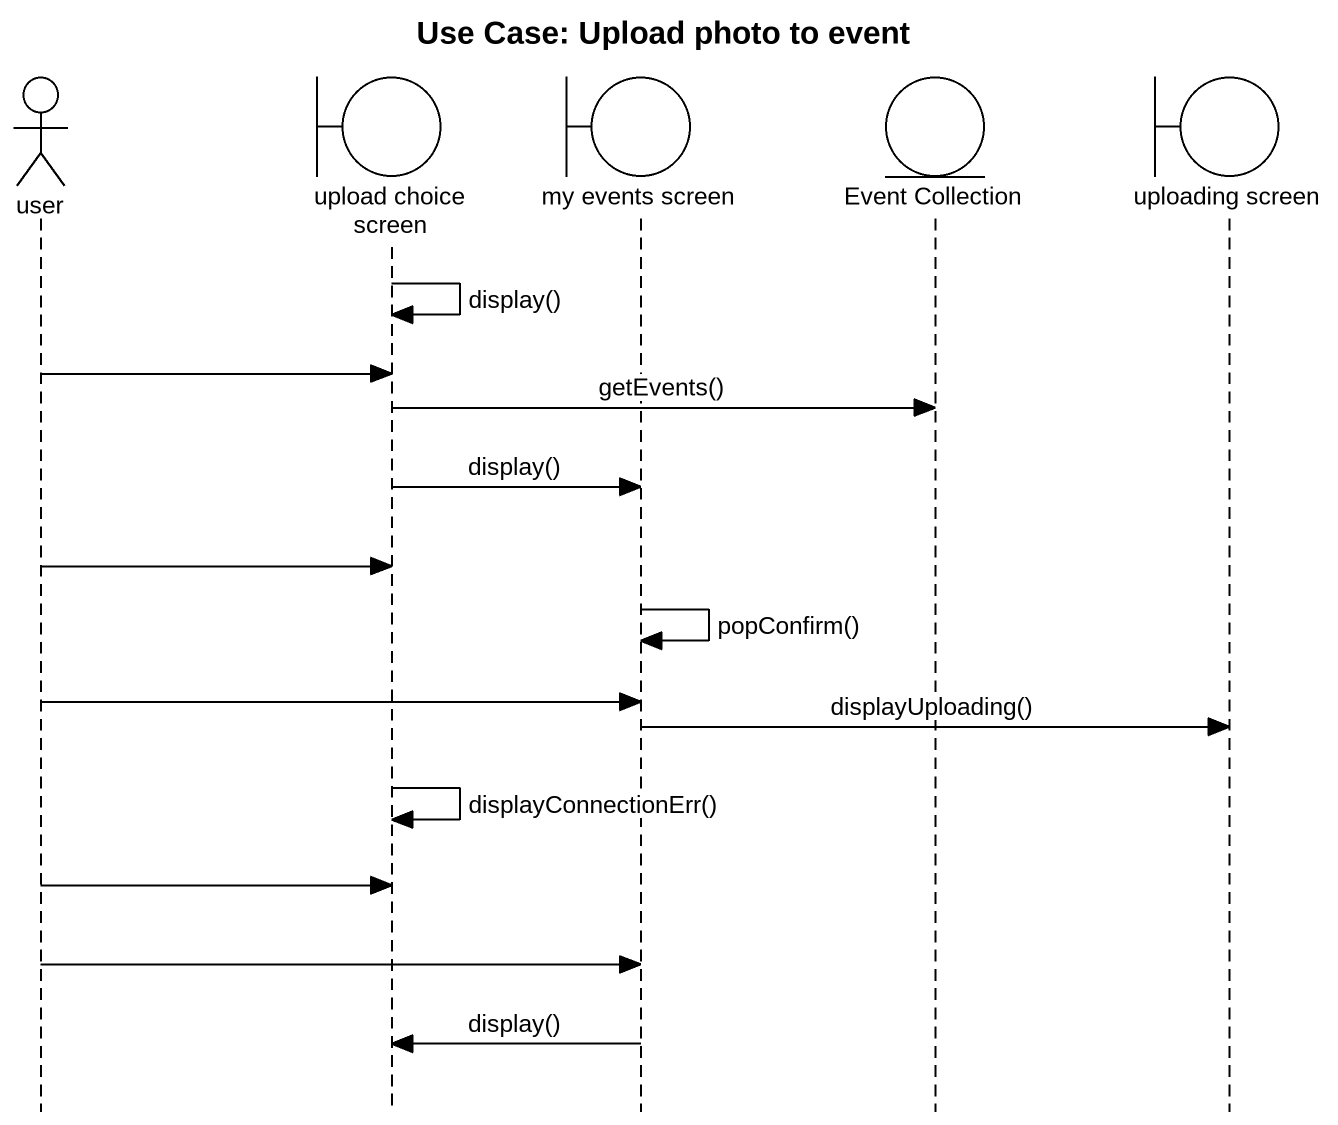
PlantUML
@startuml
title Use Case: Upload photo to event
hide footbox
actor user
boundary "upload choice screen" as upload_choice_screen
boundary "my events screen" as my_events_screen
entity "Event Collection" as Event_Collection
boundary "uploading screen" as uploading_screen

upload_choice_screen -> upload_choice_screen : display()
user -> upload_choice_screen
upload_choice_screen -> Event_Collection : getEvents()
upload_choice_screen -> my_events_screen : display()
user -> upload_choice_screen
my_events_screen -> my_events_screen : popConfirm()
user -> my_events_screen
my_events_screen -> uploading_screen : displayUploading()
upload_choice_screen -> upload_choice_screen : displayConnectionErr()
user -> upload_choice_screen
user -> my_events_screen
my_events_screen -> upload_choice_screen : display()
@enduml
